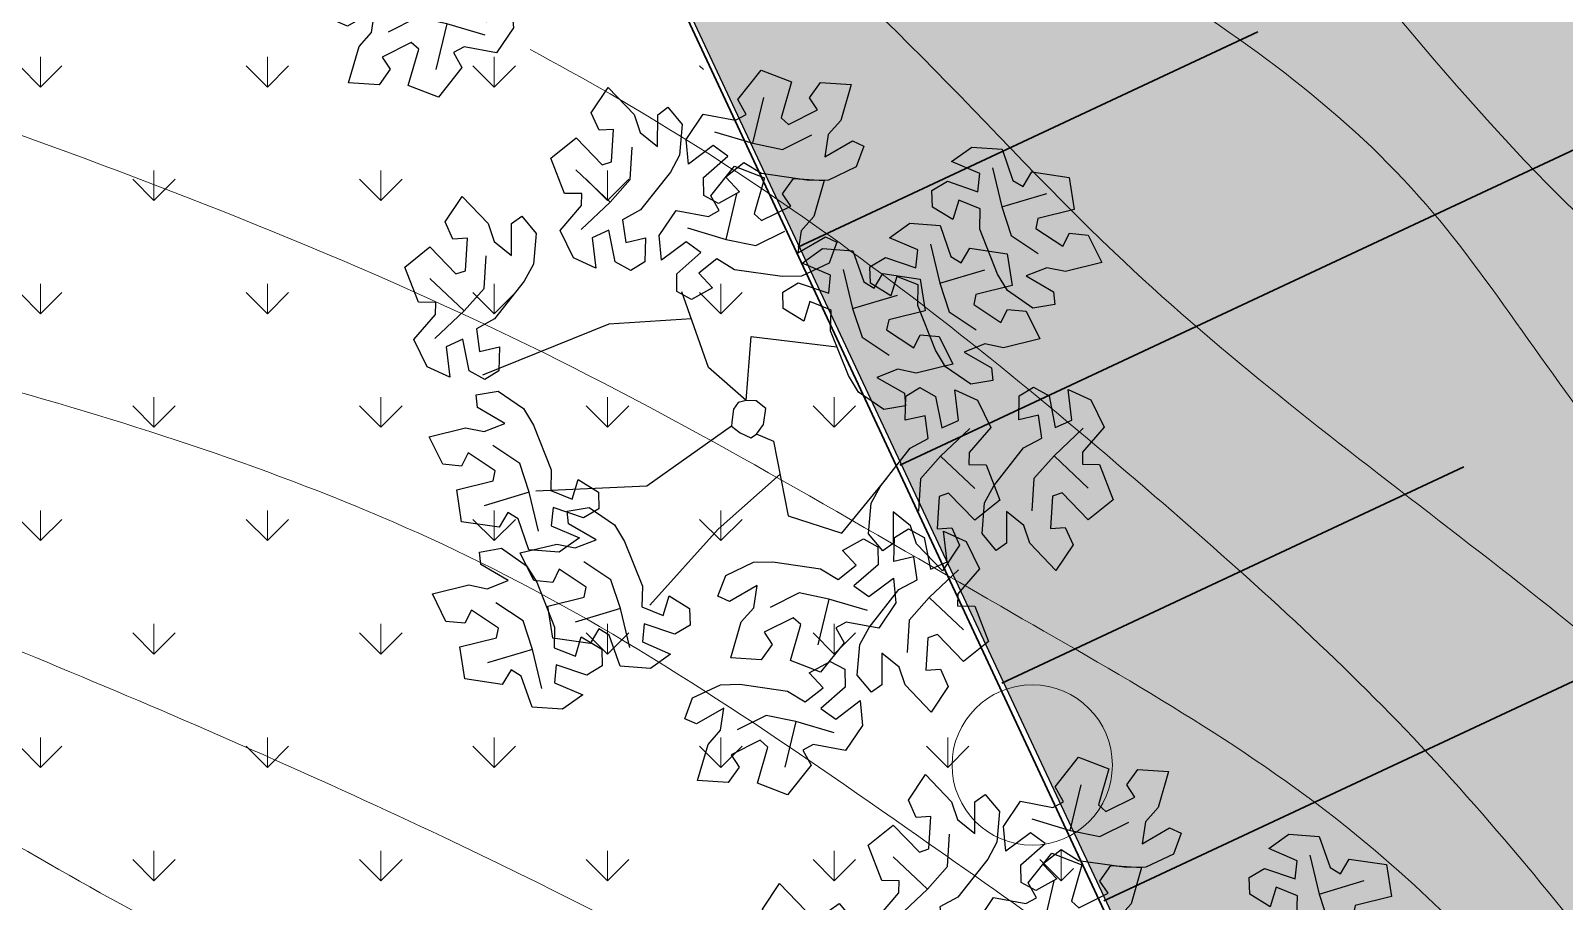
# Model space of a CAD drawing. Header units: millimetres. Extents: x 5637 to 6048, y 3385 to 3927.
# Drawn here: x 5803.13 to 5812.69, y 3622.94 to 3628.37 of the extents above; entities that cross this region are included whole.
import ezdxf

# ---------------------------------------------------------------- set-up
doc = ezdxf.new("R2010")
doc.units = ezdxf.units.MM
doc.layers.add('Contour Lines', color=253, linetype='Continuous')
doc.layers.add('trees old', color=116, linetype='Continuous')
doc.layers.add('hatch', color=253, linetype='Continuous', lineweight=13)
doc.layers.add('project gr', color=250, linetype='Continuous', lineweight=30)
doc.layers.add('plants1', color=7, linetype='Continuous', true_color=0x89ee5d)
pattern_1 = [(90, (2816.3681, -1263.7476), (-0.70710678, 0.70710678), [0.1875, -1.22671356]), (45, (2816.3681, -1263.7476), (-0.70710678, 0.70710678), [0.1875, -0.8125]), (135, (2816.3681, -1263.7476), (-0.70710678, -0.70710678), [0.1875, -0.8125])]
pattern_2 = [(45, (2816.3681, -1263.7476), (-0.265165043, 0.265165043), []), (135, (2816.3681, -1263.7476), (-0.79549513, 0.265165043), [0.9375, -0.5625])]

# ---------------------------------------------------------------- blocks, each defined once
blk = doc.blocks.new('212')
at = {"color": 48, "linetype": 'Continuous'}
for p, q in [((2813.1601, 4856.9886), (2813.3069, 4857.1727)), ((2813.3069, 4857.1727), (2813.4948, 4857.1)), ((2813.4948, 4857.1), (2813.4298, 4856.875)), ((2813.6078, 4856.9997), (2813.6765, 4857.0958)), ((2813.6765, 4857.0958), (2813.8674, 4857.0832)), ((2813.8674, 4857.0832), (2813.8022, 4856.8583)), ((2812.2458, 4856.9048), (2812.3522, 4857.0638)), ((2812.3522, 4857.0638), (2812.5143, 4856.8949)), ((2813.212, 4856.8952), (2813.1601, 4856.9886)), ((2813.1601, 4856.9886), (2813.1601, 4856.9886)), ((2813.2548, 4856.7158), (2813.3231, 4857.0011)), ((2813.6581, 4856.9236), (2813.6078, 4856.9997)), ((2812.2947, 4856.7971), (2812.2458, 4856.9048)), ((2812.5143, 4856.8949), (2812.5514, 4856.7833)), ((2812.6603, 4856.6959), (2812.6605, 4856.894)), ((2812.6605, 4856.894), (2812.7249, 4856.9402)), ((2812.7249, 4856.9402), (2812.8134, 4856.8335)), ((2812.8385, 4856.74), (2812.9445, 4856.8973)), ((2812.9445, 4856.8973), (2813.1465, 4856.8593)), ((2813.1465, 4856.8593), (2813.212, 4856.8952)), ((2813.4298, 4856.875), (2813.4769, 4856.8331)), ((2813.4769, 4856.8331), (2813.6581, 4856.9236)), ((2812.3858, 4856.8027), (2812.2947, 4856.7971)), ((2812.3735, 4856.6005), (2812.3858, 4856.8027)), ((2812.5514, 4856.7833), (2812.6603, 4856.6959)), ((2812.8134, 4856.8335), (2812.7975, 4856.6423)), ((2813.0152, 4856.7872), (2813.2548, 4856.7158)), ((2813.8022, 4856.8583), (2813.7242, 4856.7704)), ((2811.9945, 4856.6231), (2812.1513, 4856.7495)), ((2812.1513, 4856.7495), (2812.3137, 4856.5806)), ((2812.4896, 4856.4905), (2812.5021, 4856.6927)), ((2812.853, 4856.5858), (2812.8385, 4856.74)), ((2813.0061, 4856.7012), (2812.853, 4856.5858)), ((2813.0985, 4856.6346), (2813.0061, 4856.7012)), ((2813.2548, 4856.7158), (2813.4396, 4856.6776)), ((2813.4396, 4856.6776), (2813.621, 4856.7679)), ((2813.7242, 4856.7704), (2813.7029, 4856.6324)), ((2813.7029, 4856.6324), (2813.8746, 4856.7314)), ((2813.8746, 4856.7314), (2813.9467, 4856.6986)), ((2813.9467, 4856.6986), (2813.8986, 4856.5687)), ((2814.4924, 4856.6022), (2814.6188, 4856.6919)), ((2814.6188, 4856.6919), (2814.808, 4856.6787)), ((2812.0805, 4856.4039), (2811.9945, 4856.6231)), ((2812.3137, 4856.5806), (2812.3735, 4856.6005)), ((2812.7975, 4856.6423), (2812.7398, 4856.5365)), ((2812.9472, 4856.5021), (2813.0985, 4856.6346)), ((2813.1974, 4856.5941), (2813.0847, 4856.5055)), ((2813.3071, 4856.5271), (2813.1974, 4856.5941)), ((2814.6689, 4856.5273), (2814.4924, 4856.6022)), ((2814.808, 4856.6787), (2814.8761, 4856.4848)), ((2812.3641, 4856.3496), (2812.1511, 4856.5513)), ((2812.3641, 4856.3496), (2812.4896, 4856.4905)), ((2812.7398, 4856.5365), (2812.5536, 4856.3004)), ((2812.949, 4856.3905), (2812.9472, 4856.5021)), ((2812.9472, 4856.5021), (2812.9472, 4856.5021)), ((2812.9921, 4856.3892), (2813.139, 4856.5733)), ((2813.0847, 4856.5055), (2813.1712, 4856.4132)), ((2813.139, 4856.5733), (2813.3268, 4856.5007)), ((2813.3268, 4856.5007), (2813.2618, 4856.2756)), ((2813.6045, 4856.4839), (2813.3071, 4856.5271)), ((2813.4398, 4856.4003), (2813.5086, 4856.4965)), ((2813.5086, 4856.4965), (2813.6995, 4856.4839)), ((2813.8986, 4856.5687), (2813.7251, 4856.4869)), ((2814.6575, 4856.4141), (2814.6689, 4856.5273)), ((2814.748, 4856.5624), (2814.806, 4856.3193)), ((2814.9399, 4856.446), (2814.9948, 4856.5377)), ((2814.9948, 4856.5377), (2814.9948, 4856.5377)), ((2814.9948, 4856.5377), (2815.2277, 4856.5026)), ((2815.2277, 4856.5026), (2815.2587, 4856.3036)), ((2812.1873, 4856.4022), (2812.0805, 4856.4039)), ((2812.0805, 4856.4039), (2812.0805, 4856.4039)), ((2812.1857, 4856.3275), (2812.1873, 4856.4022)), ((2813.1712, 4856.4132), (2813.0399, 4856.3411)), ((2813.0869, 4856.1165), (2813.1551, 4856.4018)), ((2813.4901, 4856.3243), (2813.4398, 4856.4003)), ((2813.7251, 4856.4869), (2813.6045, 4856.4839)), ((2813.6995, 4856.4839), (2813.6343, 4856.259)), ((2814.3713, 4856.4215), (2814.4671, 4856.4788)), ((2814.374, 4856.318), (2814.3713, 4856.4215)), ((2814.4671, 4856.4788), (2814.4671, 4856.4788)), ((2814.4671, 4856.4788), (2814.6575, 4856.4141)), ((2814.806, 4856.3193), (2815.0872, 4856.4028)), ((2814.8761, 4856.4848), (2814.9399, 4856.446)), ((2811.3348, 4856.2256), (2811.4412, 4856.3846)), ((2811.4412, 4856.3846), (2811.6033, 4856.2158)), ((2812.0518, 4856.1715), (2812.1857, 4856.3275)), ((2812.1825, 4856.1778), (2812.3641, 4856.3496)), ((2812.5536, 4856.3004), (2812.4408, 4856.2389)), ((2813.0399, 4856.3411), (2812.949, 4856.3905)), ((2813.0441, 4856.2959), (2812.9921, 4856.3892)), ((2812.9921, 4856.3892), (2812.9921, 4856.3892)), ((2813.3089, 4856.2338), (2813.4901, 4856.3243)), ((2814.5021, 4856.2404), (2814.374, 4856.318)), ((2814.5388, 4856.3614), (2814.5021, 4856.2404)), ((2814.6718, 4856.3082), (2814.5388, 4856.3614)), ((2814.6687, 4856.1797), (2814.6718, 4856.3082)), ((2814.806, 4856.3193), (2814.8653, 4856.1401)), ((2815.2587, 4856.3036), (2815.0313, 4856.2473)), ((2811.3837, 4856.118), (2811.3348, 4856.2256)), ((2811.6033, 4856.2158), (2811.6404, 4856.1042)), ((2811.7493, 4856.0167), (2811.7495, 4856.2149)), ((2811.7495, 4856.2149), (2811.8139, 4856.261)), ((2811.8139, 4856.261), (2811.9024, 4856.1543)), ((2812.4408, 4856.2389), (2812.4611, 4856.0971)), ((2812.6705, 4856.1407), (2812.7766, 4856.2979)), ((2812.7766, 4856.2979), (2812.9785, 4856.2599)), ((2812.9785, 4856.2599), (2813.0441, 4856.2959)), ((2813.2618, 4856.2756), (2813.3089, 4856.2338)), ((2813.6343, 4856.259), (2813.5562, 4856.1711)), ((2814.1058, 4856.1272), (2814.2322, 4856.2169)), ((2814.2322, 4856.2169), (2814.4214, 4856.2037)), ((2814.4214, 4856.2037), (2814.4894, 4856.0098)), ((2815.0313, 4856.2473), (2815.0186, 4856.1856)), ((2811.4748, 4856.1235), (2811.3837, 4856.118)), ((2811.4625, 4855.9214), (2811.4748, 4856.1235)), ((2811.9024, 4856.1543), (2811.8865, 4855.9632)), ((2812.135, 4856.0011), (2812.0518, 4856.1715)), ((2812.3562, 4856.1736), (2812.2524, 4856.1268)), ((2812.2524, 4856.1268), (2812.2758, 4855.9365)), ((2812.3953, 4855.9763), (2812.3562, 4856.1736)), ((2812.4611, 4856.0971), (2812.5843, 4856.1258)), ((2812.5843, 4856.1258), (2812.5811, 4855.9761)), ((2812.685, 4855.9864), (2812.6705, 4856.1407)), ((2812.8473, 4856.1879), (2813.0869, 4856.1165)), ((2813.0869, 4856.1165), (2813.2717, 4856.0783)), ((2813.2717, 4856.0783), (2813.4531, 4856.1686)), ((2813.5562, 4856.1711), (2813.5349, 4856.0331)), ((2813.5349, 4856.0331), (2813.7066, 4856.132)), ((2813.7066, 4856.132), (2813.7788, 4856.0993)), ((2814.2823, 4856.0523), (2814.1058, 4856.1272)), ((2814.78, 4855.9004), (2814.6687, 4856.1797)), ((2814.8653, 4856.1401), (2815.0342, 4856.0282)), ((2815.0186, 4856.1856), (2815.1876, 4856.0739)), ((2815.1876, 4856.0739), (2815.2283, 4856.1555)), ((2815.2283, 4856.1555), (2815.346, 4856.1441)), ((2815.346, 4856.1441), (2815.4305, 4855.9724)), ((2811.0835, 4855.944), (2811.2403, 4856.0703)), ((2811.2403, 4856.0703), (2811.4027, 4855.9015)), ((2811.5786, 4855.8113), (2811.5911, 4856.0136)), ((2811.6404, 4856.1042), (2811.7493, 4856.0167)), ((2812.8381, 4856.1018), (2812.685, 4855.9864)), ((2812.7792, 4855.9028), (2812.9306, 4856.0353)), ((2812.9306, 4856.0353), (2812.8381, 4856.1018)), ((2813.5624, 4855.9693), (2813.6887, 4856.059)), ((2813.6887, 4856.059), (2813.8779, 4856.0458)), ((2813.7788, 4856.0993), (2813.7306, 4855.9693)), ((2813.8779, 4856.0458), (2813.946, 4855.8519)), ((2814.2709, 4855.939), (2814.2823, 4856.0523)), ((2814.3614, 4856.0874), (2814.4194, 4855.8442)), ((2814.5533, 4855.971), (2814.6082, 4856.0627)), ((2814.6082, 4856.0627), (2814.6082, 4856.0627)), ((2814.6082, 4856.0627), (2814.8411, 4856.0275)), ((2814.8411, 4856.0275), (2814.8721, 4855.8285)), ((2811.1695, 4855.7247), (2811.0835, 4855.944)), ((2811.4027, 4855.9015), (2811.4625, 4855.9214)), ((2811.8865, 4855.9632), (2811.8288, 4855.8573)), ((2812.2758, 4855.9365), (2812.135, 4856.0011)), ((2812.4929, 4855.922), (2812.3953, 4855.9763)), ((2812.3953, 4855.9763), (2812.3953, 4855.9763)), ((2812.5811, 4855.9761), (2812.4929, 4855.922)), ((2813.0294, 4855.9948), (2812.9168, 4855.9062)), ((2813.1391, 4855.9278), (2813.0294, 4855.9948)), ((2813.4366, 4855.8845), (2813.1391, 4855.9278)), ((2813.7306, 4855.9693), (2813.5571, 4855.8875)), ((2813.7389, 4855.8944), (2813.5624, 4855.9693)), ((2813.818, 4855.9295), (2813.8759, 4855.6863)), ((2813.9847, 4855.9465), (2814.0805, 4856.0038)), ((2813.9874, 4855.843), (2813.9847, 4855.9465)), ((2814.0805, 4856.0038), (2814.0805, 4856.0038)), ((2814.0805, 4856.0038), (2814.2709, 4855.939)), ((2814.4194, 4855.8442), (2814.7006, 4855.9278)), ((2814.4894, 4856.0098), (2814.5533, 4855.971)), ((2815.088, 4855.9401), (2814.9578, 4855.8896)), ((2815.2031, 4855.9165), (2815.088, 4855.9401)), ((2815.4305, 4855.9724), (2815.2031, 4855.9165)), ((2811.4531, 4855.6704), (2811.2401, 4855.8721)), ((2811.8288, 4855.8573), (2811.6426, 4855.6213)), ((2812.781, 4855.7912), (2812.7792, 4855.9028)), ((2812.7792, 4855.9028), (2812.7792, 4855.9028)), ((2812.9168, 4855.9062), (2813.0032, 4855.8139)), ((2813.5571, 4855.8875), (2813.4366, 4855.8845)), ((2813.4413, 4855.7886), (2813.537, 4855.8459)), ((2813.537, 4855.8459), (2813.537, 4855.8459)), ((2813.537, 4855.8459), (2813.7275, 4855.7811)), ((2813.7275, 4855.7811), (2813.7389, 4855.8944)), ((2813.946, 4855.8519), (2814.0099, 4855.8131)), ((2814.1155, 4855.7653), (2813.9874, 4855.843)), ((2814.0099, 4855.8131), (2814.0648, 4855.9047)), ((2814.0648, 4855.9047), (2814.0648, 4855.9047)), ((2814.0648, 4855.9047), (2814.2976, 4855.8696)), ((2814.1522, 4855.8864), (2814.1155, 4855.7653)), ((2814.2852, 4855.8331), (2814.1522, 4855.8864)), ((2814.2821, 4855.7046), (2814.2852, 4855.8331)), ((2814.2976, 4855.8696), (2814.3286, 4855.6706)), ((2814.4194, 4855.8442), (2814.4787, 4855.6651)), ((2814.8721, 4855.8285), (2814.6447, 4855.7723)), ((2814.8428, 4855.7975), (2814.78, 4855.9004)), ((2814.9578, 4855.8896), (2815.1293, 4855.7903)), ((2811.4531, 4855.6704), (2811.5786, 4855.8113)), ((2812.872, 4855.7418), (2812.781, 4855.7912)), ((2812.9782, 4855.3179), (2812.8115, 4855.7908)), ((2813.0032, 4855.8139), (2812.872, 4855.7418)), ((2813.444, 4855.6851), (2813.4413, 4855.7886)), ((2813.6087, 4855.7285), (2813.572, 4855.6074)), ((2813.7418, 4855.6752), (2813.6087, 4855.7285)), ((2813.8759, 4855.6863), (2814.1571, 4855.7699)), ((2814.6447, 4855.7723), (2814.632, 4855.7106)), ((2815.0004, 4855.6882), (2814.8428, 4855.7975)), ((2815.1293, 4855.7903), (2815.1371, 4855.7114)), ((2811.1408, 4855.4924), (2811.2747, 4855.6483)), ((2811.2763, 4855.723), (2811.1695, 4855.7247)), ((2811.1695, 4855.7247), (2811.1695, 4855.7247)), ((2811.2715, 4855.4986), (2811.4531, 4855.6704)), ((2811.2747, 4855.6483), (2811.2763, 4855.723)), ((2813.572, 4855.6074), (2813.444, 4855.6851)), ((2813.7386, 4855.5467), (2813.7418, 4855.6752)), ((2813.8759, 4855.6863), (2813.9352, 4855.5072)), ((2814.3286, 4855.6706), (2814.1012, 4855.6144)), ((2814.3934, 4855.4254), (2814.2821, 4855.7046)), ((2814.4787, 4855.6651), (2814.6476, 4855.5531)), ((2814.632, 4855.7106), (2814.801, 4855.5989)), ((2814.801, 4855.5989), (2814.8417, 4855.6805)), ((2814.8417, 4855.6805), (2814.9593, 4855.669)), ((2814.9593, 4855.669), (2815.0439, 4855.4974)), ((2815.1371, 4855.7114), (2815.0004, 4855.6882)), ((2811.6426, 4855.6213), (2811.5298, 4855.5598)), ((2811.5298, 4855.5598), (2811.5501, 4855.4179)), ((2812.3569, 4855.5872), (2811.5685, 4855.2697)), ((2812.8715, 4855.6204), (2812.3569, 4855.5872)), ((2813.8499, 4855.2675), (2813.7386, 4855.5467)), ((2814.1012, 4855.6144), (2814.0886, 4855.5527)), ((2814.0886, 4855.5527), (2814.2575, 4855.441)), ((2811.224, 4855.322), (2811.1408, 4855.4924)), ((2811.4452, 4855.4944), (2811.3414, 4855.4477)), ((2811.3414, 4855.4477), (2811.3648, 4855.2574)), ((2811.4843, 4855.2971), (2811.4452, 4855.4944)), ((2811.5501, 4855.4179), (2811.6733, 4855.4467)), ((2811.6733, 4855.4467), (2811.6701, 4855.297)), ((2813.2128, 4855.1117), (2813.2443, 4855.5104)), ((2813.2443, 4855.5104), (2813.7781, 4855.4476)), ((2813.9352, 4855.5072), (2814.1041, 4855.3952)), ((2814.2575, 4855.441), (2814.2982, 4855.5226)), ((2814.2982, 4855.5226), (2814.4159, 4855.5111)), ((2814.4159, 4855.5111), (2814.5004, 4855.3395)), ((2814.7014, 4855.4651), (2814.5712, 4855.4145)), ((2814.8165, 4855.4414), (2814.7014, 4855.4651)), ((2815.0439, 4855.4974), (2814.8165, 4855.4414)), ((2814.4562, 4855.3225), (2814.3934, 4855.4254)), ((2814.5712, 4855.4145), (2814.7427, 4855.3153)), ((2811.3648, 4855.2574), (2811.224, 4855.322)), ((2811.5819, 4855.2429), (2811.4843, 4855.2971)), ((2811.4843, 4855.2971), (2811.4843, 4855.2971)), ((2811.6701, 4855.297), (2811.5819, 4855.2429)), ((2813.9128, 4855.1646), (2813.8499, 4855.2675)), ((2814.1579, 4855.3072), (2814.0277, 4855.2566)), ((2814.0277, 4855.2566), (2814.1993, 4855.1574)), ((2814.2731, 4855.2835), (2814.1579, 4855.3072)), ((2814.5004, 4855.3395), (2814.2731, 4855.2835)), ((2814.6138, 4855.2132), (2814.4562, 4855.3225)), ((2814.7427, 4855.3153), (2814.7505, 4855.2364)), ((2811.5287, 4855.1477), (2811.6654, 4855.171)), ((2811.6654, 4855.171), (2811.823, 4855.0616)), ((2814.0704, 4855.0552), (2813.9128, 4855.1646)), ((2814.1993, 4855.1574), (2814.207, 4855.0785)), ((2814.2079, 4855.1384), (2814.2962, 4855.1925)), ((2814.2962, 4855.1925), (2814.3937, 4855.1382)), ((2814.5367, 4854.9877), (2814.5133, 4855.178)), ((2814.5133, 4855.178), (2814.6541, 4855.1134)), ((2814.7505, 4855.2364), (2814.6138, 4855.2132)), ((2814.9155, 4855.1408), (2815.0037, 4855.1949)), ((2815.0037, 4855.1949), (2815.1013, 4855.1407)), ((2815.2442, 4854.9901), (2815.2208, 4855.1804)), ((2815.2208, 4855.1804), (2815.3616, 4855.1158)), ((2811.5365, 4855.0688), (2811.5287, 4855.1477)), ((2811.708, 4854.9696), (2811.5365, 4855.0688)), ((2811.823, 4855.0616), (2811.8858, 4854.9587)), ((2813.1327, 4855.0587), (2813.122, 4854.9772)), ((2813.1618, 4855.0989), (2813.1327, 4855.0587)), ((2813.2128, 4855.1117), (2813.1618, 4855.0989)), ((2813.274, 4855.111), (2813.2128, 4855.1117)), ((2813.3342, 4855.0624), (2813.274, 4855.111)), ((2813.3211, 4854.9616), (2813.3342, 4855.0624)), ((2814.207, 4855.0785), (2814.0704, 4855.0552)), ((2814.2047, 4854.9887), (2814.2079, 4855.1384)), ((2814.3937, 4855.1382), (2814.3937, 4855.1382)), ((2814.3937, 4855.1382), (2814.4328, 4854.9409)), ((2814.6541, 4855.1134), (2814.7373, 4854.943)), ((2814.9123, 4854.9911), (2814.9155, 4855.1408)), ((2815.1013, 4855.1407), (2815.1013, 4855.1407)), ((2815.1013, 4855.1407), (2815.1404, 4854.9434)), ((2815.3616, 4855.1158), (2815.4448, 4854.9454)), ((2811.5778, 4854.919), (2811.708, 4854.9696)), ((2813.122, 4854.9772), (2813.1212, 4854.9531)), ((2813.2759, 4854.9032), (2813.3211, 4854.9616)), ((2814.3279, 4855.0174), (2814.2047, 4854.9887)), ((2814.3483, 4854.8756), (2814.3279, 4855.0174)), ((2814.4328, 4854.9409), (2814.5367, 4854.9877)), ((2815.0355, 4855.0199), (2814.9123, 4854.9911)), ((2815.0558, 4854.878), (2815.0355, 4855.0199)), ((2815.1404, 4854.9434), (2815.2442, 4854.9901)), ((2811.2353, 4854.8867), (2811.4627, 4854.9427)), ((2811.3199, 4854.7151), (2811.2353, 4854.8867)), ((2811.4627, 4854.9427), (2811.5778, 4854.919)), ((2811.8858, 4854.9587), (2811.9971, 4854.6795)), ((2813.1212, 4854.9531), (2812.5934, 4854.5773)), ((2813.1212, 4854.9531), (2813.1752, 4854.9111)), ((2813.1752, 4854.9111), (2813.2407, 4854.8801)), ((2813.2407, 4854.8801), (2813.2759, 4854.9032)), ((2813.2756, 4854.9034), (2813.3837, 4854.8595)), ((2814.2354, 4854.8141), (2814.3483, 4854.8756)), ((2814.6066, 4854.9368), (2814.425, 4854.765)), ((2814.7373, 4854.943), (2814.6034, 4854.787)), ((2814.943, 4854.8165), (2815.0558, 4854.878)), ((2815.3141, 4854.9392), (2815.1325, 4854.7674)), ((2815.4448, 4854.9454), (2815.3109, 4854.7895)), ((2811.4782, 4854.7852), (2811.4375, 4854.7036)), ((2811.6472, 4854.6735), (2811.4782, 4854.7852)), ((2811.8005, 4854.719), (2811.6316, 4854.831)), ((2813.3837, 4854.8595), (2813.4744, 4854.394)), ((2814.0493, 4854.578), (2814.2354, 4854.8141)), ((2814.6034, 4854.787), (2814.6017, 4854.7123)), ((2814.7568, 4854.5805), (2814.943, 4854.8165)), ((2815.3109, 4854.7895), (2815.3093, 4854.7148)), ((2811.4375, 4854.7036), (2811.3199, 4854.7151)), ((2811.6345, 4854.6118), (2811.6472, 4854.6735)), ((2811.8598, 4854.5399), (2811.8005, 4854.719)), ((2811.9971, 4854.6795), (2811.994, 4854.551)), ((2814.425, 4854.765), (2814.2995, 4854.624)), ((2814.425, 4854.765), (2814.6379, 4854.5632)), ((2814.6017, 4854.7123), (2814.7086, 4854.7106)), ((2814.7086, 4854.7106), (2814.7086, 4854.7106)), ((2814.7086, 4854.7106), (2814.7946, 4854.4914)), ((2815.1325, 4854.7674), (2815.007, 4854.6265)), ((2815.1325, 4854.7674), (2815.3455, 4854.5656)), ((2815.3093, 4854.7148), (2815.4161, 4854.7131)), ((2815.4161, 4854.7131), (2815.4161, 4854.7131)), ((2815.4161, 4854.7131), (2815.5021, 4854.4938)), ((2811.4071, 4854.5556), (2811.6345, 4854.6118)), ((2812.5934, 4854.5773), (2811.9016, 4854.5479)), ((2812.127, 4854.4977), (2812.1637, 4854.6188)), ((2812.1637, 4854.6188), (2812.2918, 4854.5412)), ((2813.4241, 4854.6521), (2813.038, 4854.3092)), ((2813.8088, 4854.2844), (2814.0911, 4854.6307)), ((2813.9916, 4854.4722), (2814.0493, 4854.578)), ((2814.2995, 4854.624), (2814.287, 4854.4218)), ((2814.6991, 4854.4746), (2814.7568, 4854.5805)), ((2815.007, 4854.6265), (2814.9945, 4854.4242)), ((2811.4381, 4854.3566), (2811.4071, 4854.5556)), ((2811.8598, 4854.5399), (2811.5786, 4854.4563)), ((2811.9178, 4854.2967), (2811.8598, 4854.5399)), ((2811.994, 4854.551), (2812.127, 4854.4977)), ((2812.2918, 4854.5412), (2812.2945, 4854.4377)), ((2814.4156, 4854.514), (2814.4033, 4854.3118)), ((2814.4753, 4854.5339), (2814.4156, 4854.514)), ((2814.6377, 4854.3651), (2814.4753, 4854.5339)), ((2814.7946, 4854.4914), (2814.6377, 4854.3651)), ((2815.1231, 4854.5164), (2815.1109, 4854.3143)), ((2815.1829, 4854.5363), (2815.1231, 4854.5164)), ((2815.3453, 4854.3675), (2815.1829, 4854.5363)), ((2815.5021, 4854.4938), (2815.3453, 4854.3675)), ((2811.7259, 4854.4131), (2811.671, 4854.3215)), ((2811.7898, 4854.3744), (2811.7259, 4854.4131)), ((2812.0083, 4854.4451), (2811.9969, 4854.3318)), ((2812.1987, 4854.3803), (2812.0083, 4854.4451)), ((2812.0969, 4854.4225), (2812.2335, 4854.4458)), ((2812.1046, 4854.3436), (2812.0969, 4854.4225)), ((2812.2945, 4854.4377), (2812.1987, 4854.3803)), ((2812.2335, 4854.4458), (2812.3911, 4854.3364)), ((2813.4744, 4854.394), (2813.8088, 4854.2844)), ((2813.9757, 4854.281), (2813.9916, 4854.4722)), ((2814.1288, 4854.4186), (2814.1286, 4854.2205)), ((2814.2376, 4854.3312), (2814.1288, 4854.4186)), ((2814.6832, 4854.2835), (2814.6991, 4854.4746)), ((2814.8363, 4854.4211), (2814.8361, 4854.2229)), ((2814.9451, 4854.3336), (2814.8363, 4854.4211)), ((2811.671, 4854.3215), (2811.4381, 4854.3566)), ((2811.671, 4854.3215), (2811.671, 4854.3215)), ((2811.8578, 4854.1804), (2811.7898, 4854.3744)), ((2811.9969, 4854.3318), (2812.1734, 4854.2569)), ((2812.2761, 4854.2444), (2812.1046, 4854.3436)), ((2812.1987, 4854.3803), (2812.1987, 4854.3803)), ((2812.3911, 4854.3364), (2812.454, 4854.2335)), ((2813.038, 4854.3092), (2812.6121, 4853.8368)), ((2814.1375, 4854.2576), (2814.2258, 4854.3117)), ((2814.2258, 4854.3117), (2814.3233, 4854.2575)), ((2814.2747, 4854.2196), (2814.2376, 4854.3312)), ((2814.4033, 4854.3118), (2814.4943, 4854.3174)), ((2814.4662, 4854.1069), (2814.4428, 4854.2972)), ((2814.4428, 4854.2972), (2814.5837, 4854.2326)), ((2814.4943, 4854.3174), (2814.5432, 4854.2097)), ((2814.9823, 4854.222), (2814.9451, 4854.3336)), ((2815.1109, 4854.3143), (2815.2019, 4854.3198)), ((2815.2019, 4854.3198), (2815.2508, 4854.2122)), ((2811.8035, 4854.1615), (2812.0308, 4854.2175)), ((2812.0308, 4854.2175), (2812.146, 4854.1938)), ((2812.1734, 4854.2569), (2812.047, 4854.1672)), ((2812.146, 4854.1938), (2812.2761, 4854.2444)), ((2812.454, 4854.2335), (2812.5653, 4853.9543)), ((2813.8122, 4854.1772), (2813.9435, 4854.2493)), ((2813.9435, 4854.2493), (2814.0344, 4854.1999)), ((2814.0642, 4854.1743), (2813.9757, 4854.281)), ((2814.0344, 4854.1999), (2814.0362, 4854.0883)), ((2814.1286, 4854.2205), (2814.0642, 4854.1743)), ((2814.1343, 4854.1079), (2814.1375, 4854.2576)), ((2814.4369, 4854.0507), (2814.2747, 4854.2196)), ((2814.3233, 4854.2575), (2814.3233, 4854.2575)), ((2814.3233, 4854.2575), (2814.3624, 4854.0601)), ((2814.5432, 4854.2097), (2814.4369, 4854.0507)), ((2814.5837, 4854.2326), (2814.6669, 4854.0622)), ((2814.7717, 4854.1768), (2814.6832, 4854.2835)), ((2814.8361, 4854.2229), (2814.7717, 4854.1768)), ((2815.1444, 4854.0532), (2814.9823, 4854.222)), ((2815.2508, 4854.2122), (2815.1444, 4854.0532)), ((2811.5489, 4854.1676), (2811.6856, 4854.1909)), ((2811.5567, 4854.0887), (2811.5489, 4854.1676)), ((2811.6856, 4854.1909), (2811.8432, 4854.0815)), ((2811.888, 4853.9899), (2811.8035, 4854.1615)), ((2812.047, 4854.1672), (2811.8578, 4854.1804)), ((2812.3687, 4853.9938), (2812.1998, 4854.1058)), ((2813.0848, 4854.0218), (2813.2583, 4854.1036)), ((2813.2583, 4854.1036), (2813.3789, 4854.1066)), ((2813.3789, 4854.1066), (2813.6763, 4854.0633)), ((2813.8987, 4854.0849), (2813.8122, 4854.1772)), ((2814.2575, 4854.1367), (2814.1343, 4854.1079)), ((2814.2779, 4853.9948), (2814.2575, 4854.1367)), ((2814.3624, 4854.0601), (2814.4662, 4854.1069)), ((2811.7282, 4853.9895), (2811.5567, 4854.0887)), ((2811.8432, 4854.0815), (2811.906, 4853.9786)), ((2812.0464, 4854.06), (2812.0057, 4853.9784)), ((2812.2153, 4853.9483), (2812.0464, 4854.06)), ((2813.0367, 4853.8918), (2813.0848, 4854.0218)), ((2813.6763, 4854.0633), (2813.786, 4853.9963)), ((2813.786, 4853.9963), (2813.8987, 4854.0849)), ((2814.0362, 4854.0883), (2813.8849, 4853.9558)), ((2813.9773, 4853.8893), (2814.1304, 4854.0047)), ((2814.0362, 4854.0883), (2814.0362, 4854.0883)), ((2814.1304, 4854.0047), (2814.1449, 4853.8504)), ((2814.5362, 4854.056), (2814.3546, 4853.8842)), ((2814.6669, 4854.0622), (2814.533, 4853.9063)), ((2811.2556, 4853.9066), (2811.4829, 4853.9626)), ((2811.4829, 4853.9626), (2811.5981, 4853.9389)), ((2811.5981, 4853.9389), (2811.7282, 4853.9895)), ((2812.0057, 4853.9784), (2811.888, 4853.9899)), ((2811.906, 4853.9786), (2812.0173, 4853.6994)), ((2812.2027, 4853.8866), (2812.2153, 4853.9483)), ((2812.428, 4853.8147), (2812.3687, 4853.9938)), ((2812.5653, 4853.9543), (2812.5621, 4853.8258)), ((2813.2805, 4853.958), (2813.1088, 4853.8591)), ((2813.2593, 4853.82), (2813.2805, 4853.958)), ((2813.5438, 4853.9128), (2813.3624, 4853.8225)), ((2813.7286, 4853.8746), (2813.5438, 4853.9128)), ((2813.8849, 4853.9558), (2813.9773, 4853.8893)), ((2813.9788, 4853.6973), (2814.165, 4853.9333)), ((2814.165, 4853.9333), (2814.2779, 4853.9948)), ((2811.3401, 4853.735), (2811.2556, 4853.9066)), ((2811.8207, 4853.7389), (2811.6518, 4853.8509)), ((2811.9753, 4853.8304), (2812.2027, 4853.8866)), ((2812.0063, 4853.6314), (2811.9753, 4853.8304)), ((2812.428, 4853.8147), (2812.1468, 4853.7311)), ((2812.4859, 4853.5715), (2812.428, 4853.8147)), ((2812.5621, 4853.8258), (2812.6951, 4853.7725)), ((2812.6951, 4853.7725), (2812.7318, 4853.8936)), ((2812.7318, 4853.8936), (2812.8599, 4853.8159)), ((2812.8599, 4853.8159), (2812.8626, 4853.7125)), ((2813.1088, 4853.8591), (2813.0367, 4853.8918)), ((2813.1812, 4853.7321), (2813.2593, 4853.82)), ((2813.7286, 4853.8746), (2813.6603, 4853.5893)), ((2813.9682, 4853.8032), (2813.7286, 4853.8746)), ((2814.1449, 4853.8504), (2814.0389, 4853.6932)), ((2814.3546, 4853.8842), (2814.2291, 4853.7433)), ((2814.3546, 4853.8842), (2814.5675, 4853.6824)), ((2814.533, 4853.9063), (2814.5313, 4853.8315)), ((2814.5313, 4853.8315), (2814.6381, 4853.8298)), ((2814.6381, 4853.8298), (2814.6381, 4853.8298)), ((2814.6381, 4853.8298), (2814.7242, 4853.6106)), ((2811.4577, 4853.7235), (2811.3401, 4853.735)), ((2811.4985, 4853.8051), (2811.4577, 4853.7235)), ((2811.6674, 4853.6934), (2811.4985, 4853.8051)), ((2811.88, 4853.5598), (2811.8207, 4853.7389)), ((2812.5764, 4853.7199), (2812.565, 4853.6066)), ((2812.7669, 4853.6551), (2812.5764, 4853.7199)), ((2813.116, 4853.5072), (2813.1812, 4853.7321)), ((2813.5065, 4853.7573), (2813.3253, 4853.6668)), ((2813.5536, 4853.7155), (2813.5065, 4853.7573)), ((2813.8369, 4853.7312), (2813.7714, 4853.6952)), ((2814.0389, 4853.6932), (2813.8369, 4853.7312)), ((2814.2291, 4853.7433), (2814.2165, 4853.541)), ((2811.4273, 4853.5755), (2811.6547, 4853.6317)), ((2811.6547, 4853.6317), (2811.6674, 4853.6934)), ((2812.2391, 4853.5963), (2812.0063, 4853.6314)), ((2812.0173, 4853.6994), (2812.0142, 4853.5709)), ((2812.1472, 4853.5176), (2812.1839, 4853.6387)), ((2812.1839, 4853.6387), (2812.312, 4853.561)), ((2812.294, 4853.6879), (2812.2391, 4853.5963)), ((2812.3579, 4853.6491), (2812.294, 4853.6879)), ((2812.426, 4853.4552), (2812.3579, 4853.6491)), ((2812.8626, 4853.7125), (2812.7669, 4853.6551)), ((2812.7669, 4853.6551), (2812.7669, 4853.6551)), ((2813.3253, 4853.6668), (2813.3756, 4853.5908)), ((2813.4886, 4853.4904), (2813.5536, 4853.7155)), ((2813.7714, 4853.6952), (2813.8233, 4853.6019)), ((2813.9212, 4853.5914), (2813.9788, 4853.6973)), ((2814.3451, 4853.6332), (2814.3329, 4853.4311)), ((2814.4049, 4853.6531), (2814.3451, 4853.6332)), ((2814.5673, 4853.4843), (2814.4049, 4853.6531)), ((2811.4583, 4853.3765), (2811.4273, 4853.5755)), ((2811.88, 4853.5598), (2811.5988, 4853.4762)), ((2811.938, 4853.3166), (2811.88, 4853.5598)), ((2812.0142, 4853.5709), (2812.1472, 4853.5176)), ((2812.2391, 4853.5963), (2812.2391, 4853.5963)), ((2812.312, 4853.561), (2812.3147, 4853.4576)), ((2812.565, 4853.6066), (2812.7415, 4853.5317)), ((2812.7415, 4853.5317), (2812.6152, 4853.442)), ((2813.3756, 4853.5908), (2813.3069, 4853.4946)), ((2813.8233, 4853.6019), (2813.6765, 4853.4178)), ((2813.8233, 4853.6019), (2813.8233, 4853.6019)), ((2813.9052, 4853.4003), (2813.9212, 4853.5914)), ((2814.0583, 4853.5378), (2814.0582, 4853.3397)), ((2814.1672, 4853.4504), (2814.0583, 4853.5378)), ((2814.7242, 4853.6106), (2814.5673, 4853.4843)), ((2811.7461, 4853.433), (2811.6912, 4853.3414)), ((2811.81, 4853.3942), (2811.7461, 4853.433)), ((2812.0285, 4853.465), (2812.0171, 4853.3517)), ((2812.2189, 4853.4002), (2812.0285, 4853.465)), ((2812.3147, 4853.4576), (2812.2189, 4853.4002)), ((2812.6152, 4853.442), (2812.426, 4853.4552)), ((2813.3069, 4853.4946), (2813.116, 4853.5072)), ((2813.6765, 4853.4178), (2813.4886, 4853.4904)), ((2813.6058, 4853.4136), (2813.7371, 4853.4856)), ((2813.7371, 4853.4856), (2813.828, 4853.4362)), ((2813.828, 4853.4362), (2813.8298, 4853.3246)), ((2814.2043, 4853.3388), (2814.1672, 4853.4504)), ((2814.3329, 4853.4311), (2814.4239, 4853.4366)), ((2814.4239, 4853.4366), (2814.4728, 4853.3289)), ((2811.6912, 4853.3414), (2811.4583, 4853.3765)), ((2811.6912, 4853.3414), (2811.6912, 4853.3414)), ((2811.8781, 4853.2003), (2811.81, 4853.3942)), ((2812.0171, 4853.3517), (2812.1936, 4853.2768)), ((2812.2189, 4853.4002), (2812.2189, 4853.4002)), ((2812.8784, 4853.2581), (2813.0519, 4853.3399)), ((2813.0519, 4853.3399), (2813.1724, 4853.3429)), ((2813.1724, 4853.3429), (2813.4699, 4853.2996)), ((2813.6923, 4853.3212), (2813.6058, 4853.4136)), ((2813.9937, 4853.2935), (2813.9052, 4853.4003)), ((2814.0582, 4853.3397), (2813.9937, 4853.2935)), ((2814.3664, 4853.1699), (2814.2043, 4853.3388)), ((2812.1936, 4853.2768), (2812.0672, 4853.1871)), ((2812.8302, 4853.1281), (2812.8784, 4853.2581)), ((2813.4699, 4853.2996), (2813.5796, 4853.2327)), ((2813.5796, 4853.2327), (2813.6923, 4853.3212)), ((2813.8298, 4853.3246), (2813.6785, 4853.1921)), ((2813.7709, 4853.1256), (2813.924, 4853.241)), ((2813.8298, 4853.3246), (2813.8298, 4853.3246)), ((2813.924, 4853.241), (2813.9385, 4853.0867)), ((2814.4728, 4853.3289), (2814.3664, 4853.1699)), ((2812.0672, 4853.1871), (2811.8781, 4853.2003)), ((2813.0741, 4853.1943), (2812.9024, 4853.0954)), ((2813.0528, 4853.0563), (2813.0741, 4853.1943)), ((2813.3374, 4853.1492), (2813.156, 4853.0589)), ((2813.5222, 4853.1109), (2813.3374, 4853.1492)), ((2813.6785, 4853.1921), (2813.7709, 4853.1256)), ((2812.9024, 4853.0954), (2812.8302, 4853.1281)), ((2812.9748, 4852.9684), (2813.0528, 4853.0563)), ((2813.5222, 4853.1109), (2813.4539, 4852.8256)), ((2813.7618, 4853.0396), (2813.5222, 4853.1109)), ((2813.9385, 4853.0867), (2813.8325, 4852.9295)), ((2812.9096, 4852.7435), (2812.9748, 4852.9684)), ((2813.3001, 4852.9936), (2813.1189, 4852.9031)), ((2813.2822, 4852.7267), (2813.3472, 4852.9518)), ((2813.3472, 4852.9518), (2813.3001, 4852.9936)), ((2813.6305, 4852.9675), (2813.565, 4852.9315)), ((2813.8325, 4852.9295), (2813.6305, 4852.9675)), ((2813.1189, 4852.9031), (2813.1692, 4852.8271)), ((2813.565, 4852.9315), (2813.6169, 4852.8382)), ((2813.1692, 4852.8271), (2813.1005, 4852.7309)), ((2813.6169, 4852.8382), (2813.4701, 4852.6541)), ((2813.6169, 4852.8382), (2813.6169, 4852.8382)), ((2813.1005, 4852.7309), (2812.9096, 4852.7435)), ((2813.4701, 4852.6541), (2813.2822, 4852.7267))]:
    blk.add_line(p, q, dxfattribs=at)
at = {"layer": 'plants1', "color": 48, "linetype": 'Continuous'}
blk.add_line((2813.2128, 4855.1117), (2812.9782, 4855.3179), dxfattribs=at)

msp = doc.modelspace()

# ---------------------------------------------------------------- hatches: boundary and pattern name
at = {"layer": 'hatch'}
h = msp.add_hatch(dxfattribs=at)
h.set_pattern_fill('ANSI31', color=256, scale=8, style=0)
h.set_pattern_definition([(45, (2816.3681, -1263.7476), (-0.70710678, 0.70710678), [])])
edge = h.paths.add_edge_path()
edge.add_arc((5796.8019, 3658.9007), 4.8122, 23.97586, 83.97586, ccw=False)
edge.add_line((5801.1989, 3660.8562), (5827.195, 3605.149))
edge.add_arc((5822.4955, 3602.9559), 5.1861, -3.82348, 25.01643, ccw=False)
edge.add_line((5827.67, 3602.61), (5827.229, 3592.865))
edge.add_arc((5831.6373, 3591.7187), 4.5549, 165.42381, 214.42283)
edge.add_line((5827.8801, 3589.1438), (5842.1987, 3558.5311))
edge.add_arc((6057.3742, 3663.9285), 239.602, 206.096573, 206.967843)
edge.add_line((5843.8263, 3555.2713), (5845.5235, 3552.8595))
edge.add_line((5845.5235, 3552.8595), (5849.5724, 3547.7551))
edge.add_line((5849.5724, 3547.7551), (5850.6919, 3546.4841))
edge.add_line((5850.6919, 3546.4841), (5851.201, 3546.0602))
edge.add_line((5851.201, 3546.0602), (5852.5843, 3545.2828))
edge.add_line((5852.5843, 3545.2828), (5866.6042, 3540.0022))
edge.add_line((5866.6042, 3540.0022), (5867.4324, 3539.5689))
edge.add_line((5867.4324, 3539.5689), (5868.9186, 3538.1098))
edge.add_line((5868.9186, 3538.1098), (5866.3675, 3543.9441))
edge.add_line((5866.3675, 3543.9441), (5855.3067, 3547.8735))
edge.add_arc((5857.9518, 3555.3192), 7.9015, 220.23528, 250.44203, ccw=False)
edge.add_line((5851.9198, 3550.2154), (5847.948, 3555.0698))
edge.add_arc((5897.4021, 3591.6081), 61.4879, 213.296728, 216.458127, ccw=False)
edge.add_line((5846.0082, 3557.8527), (5835.7707, 3581.1548))
edge.add_line((5835.7707, 3581.1548), (5831.1457, 3589.7964))
edge.add_arc((5844.0492, 3593.7464), 13.4946, 179.28798, 197.02021, ccw=False)
edge.add_line((5830.5557, 3593.9141), (5830.9896, 3603.0637))
edge.add_arc((5824.4283, 3603.3749), 6.5687, 357.28469, 381.22262)
edge.add_line((5830.5515, 3605.7527), (5806.254, 3657.8409))
edge.add_arc((5810.8824, 3659.9999), 5.1072, 111.65044, 205.00751, ccw=False)
edge.add_line((5808.9982, 3664.7467), (5797.3069, 3663.6863))
at = {"layer": 'plants1'}
h = msp.add_hatch(dxfattribs=at)
h.set_pattern_fill('ANSI38', color=256, scale=3, style=0)
h.set_pattern_definition(pattern_2)
edge = h.paths.add_edge_path()
edge.add_line((5867.34, 3539.4016), (5867.9205, 3539.0129))
edge.add_line((5867.9205, 3539.0129), (5868.3076, 3538.6455))
edge.add_line((5868.3076, 3538.6455), (5868.7519, 3538.1479))
edge.add_line((5868.7519, 3538.1479), (5869.0415, 3537.7423))
edge.add_line((5869.0415, 3537.7423), (5873.6365, 3527.954))
edge.add_line((5873.6365, 3527.954), (5903.83, 3542.0081))
edge.add_line((5903.83, 3542.0081), (5918.2915, 3541.2623))
edge.add_line((5918.2915, 3541.2623), (5941.162, 3551.495))
edge.add_line((5941.162, 3551.495), (5950.4831, 3563.8524))
edge.add_line((5950.4831, 3563.8524), (5964.2748, 3570.2305))
edge.add_line((5964.2748, 3570.2305), (5965.7412, 3570.8701))
edge.add_arc((5969.4272, 3564.866), 7.0453, 27.80089, 121.54638, ccw=False)
edge.add_arc((5969.675, 3565.2046), 6.6708, -45.77841, 26.22115, ccw=False)
edge.add_line((5974.3274, 3560.424), (5968.6933, 3565.0527))
edge.add_line((5968.6933, 3565.0527), (5960.2948, 3566.7358))
edge.add_line((5960.2948, 3566.7358), (5952.8625, 3563.4091))
edge.add_line((5952.8625, 3563.4091), (5951.1759, 3562.582))
edge.add_line((5951.1759, 3562.582), (5941.9997, 3550.4447))
edge.add_line((5941.9997, 3550.4447), (5918.5346, 3539.9421))
edge.add_line((5918.5346, 3539.9421), (5904.7077, 3540.6969))
edge.add_line((5904.7077, 3540.6969), (5873.0148, 3526.2825))
edge.add_line((5873.0148, 3526.2825), (5867.4745, 3538.1143))
edge.add_line((5867.4745, 3538.1143), (5850.7568, 3543.6974))
edge.add_line((5850.7568, 3543.6974), (5843.6617, 3553.6137))
edge.add_arc((5860.0915, 3565.3693), 20.2023, 201.39527, 215.58393, ccw=False)
edge.add_line((5841.2815, 3557.9995), (5825.6335, 3591.3345))
edge.add_line((5825.6335, 3591.3345), (5826.2431, 3603.8279))
edge.add_line((5826.2431, 3603.8279), (5807.9322, 3643.2125))
edge.add_line((5807.9322, 3643.2125), (5807.5443, 3643.0187))
edge.add_line((5807.5443, 3643.0187), (5797.9834, 3663.1782))
edge.add_line((5797.9834, 3663.1782), (5798.2207, 3663.2308))
edge.add_line((5798.2207, 3663.2308), (5798.4305, 3663.244))
edge.add_arc((5796.4713, 3658.6814), 4.9654, 43.28191, 66.76041, ccw=False)
edge.add_arc((5798.4192, 3659.9306), 2.7244, 20.33157, 52.27835, ccw=False)
edge.add_line((5800.9739, 3660.8773), (5827.0198, 3605.0634))
edge.add_arc((5822.5809, 3602.992), 4.8985, -5.63847, 25.01647, ccw=False)
edge.add_line((5827.4557, 3602.5107), (5827.0268, 3592.3414))
edge.add_arc((5831.4421, 3591.7535), 4.4542, 172.41517, 196.75755)
edge.add_line((5827.177, 3590.4692), (5842.181, 3557.9258))
edge.add_line((5842.181, 3557.9258), (5843.9318, 3555.5876))
edge.add_line((5843.9318, 3555.5876), (5844.4583, 3554.7327))
edge.add_line((5844.4583, 3554.7327), (5845.5115, 3553.1462))
edge.add_line((5845.5115, 3553.1462), (5846.2267, 3552.1473))
edge.add_line((5846.2267, 3552.1473), (5850.021, 3546.9752))
edge.add_arc((5853.5932, 3549.5959), 4.4304, 216.26476, 225.9659)
edge.add_arc((5856.0056, 3552.091), 7.901, 225.9659, 233.19828)
edge.add_arc((5852.8654, 3547.8936), 2.659, 233.19828, 246.10248)
edge.add_arc((5864.5482, 3574.2605), 31.4981, 246.10248, 247.39463)
edge.add_line((5852.4409, 3545.1822), (5866.9187, 3539.6234))
edge.add_line((5866.9187, 3539.6234), (5867.34, 3539.4016))
h = msp.add_hatch(dxfattribs=at)
h.set_pattern_fill('ANSI38', color=256, scale=3, style=0)
h.set_pattern_definition(pattern_2)
edge = h.paths.add_edge_path()
edge.add_line((5725.3638, 3655.929), (5797.2855, 3662.6908))
edge.add_line((5797.2855, 3662.6908), (5824.8068, 3603.2379))
edge.add_line((5824.8068, 3603.2379), (5824.2281, 3590.8801))
edge.add_line((5824.2281, 3590.8801), (5841.2298, 3554.4382))
edge.add_line((5841.2298, 3554.4382), (5849.6016, 3542.4688))
edge.add_line((5849.6016, 3542.4688), (5866.5608, 3537.0675))
edge.add_line((5866.5608, 3537.0675), (5872.4411, 3524.3818))
edge.add_line((5872.4411, 3524.3818), (5904.7068, 3539.0946))
edge.add_line((5904.7068, 3539.0946), (5918.1881, 3538.4642))
edge.add_line((5918.1881, 3538.4642), (5942.734, 3549.5127))
edge.add_line((5942.734, 3549.5127), (5952.3037, 3561.8596))
edge.add_line((5952.3037, 3561.8596), (5960.5734, 3565.6103))
edge.add_line((5960.5734, 3565.6103), (5967.9295, 3564.0349))
edge.add_line((5967.9295, 3564.0349), (5968.8219, 3563.4701))
edge.add_line((5968.8219, 3563.4701), (5964.5405, 3561.4618))
edge.add_line((5964.5405, 3561.4618), (5955.8447, 3557.4705))
edge.add_line((5955.8447, 3557.4705), (5946.3585, 3544.9477))
edge.add_line((5946.3585, 3544.9477), (5919.8451, 3533.0747))
edge.add_line((5919.8451, 3533.0747), (5906.0983, 3533.7568))
edge.add_line((5906.0983, 3533.7568), (5874.5935, 3519.4365))
edge.add_arc((5872.3722, 3524.3235), 5.3681, 204.02769, 294.44386, ccw=False)
edge.add_line((5867.4692, 3522.1377), (5862.4626, 3532.3299))
edge.add_line((5862.4626, 3532.3299), (5846.4433, 3537.9825))
edge.add_line((5846.4433, 3537.9825), (5836.4729, 3552.3417))
edge.add_line((5836.4729, 3552.3417), (5835.0144, 3554.6442))
edge.add_line((5835.0144, 3554.6442), (5818.8669, 3589.8413))
edge.add_line((5818.8669, 3589.8413), (5819.5207, 3602.2738))
edge.add_line((5819.5207, 3602.2738), (5801.5531, 3640.6043))
edge.add_line((5801.5531, 3640.6043), (5788.2949, 3640.1867))
edge.add_line((5788.2949, 3640.1867), (5786.9118, 3635.3352))
edge.add_line((5786.9118, 3635.3352), (5741.7205, 3631.4368))
edge.add_line((5741.7205, 3631.4368), (5726.6478, 3641.0072))
edge.add_line((5726.6478, 3641.0072), (5725.3638, 3655.929))
at = {"layer": 'plants1', "lineweight": 9}
h = msp.add_hatch(dxfattribs=at)
h.set_pattern_fill('GRASS', color=3, style=0)
h.set_pattern_definition(pattern_1)
h.paths.add_polyline_path([(5800.6811, 3640.5769), (5788.2949, 3640.1867), (5786.9118, 3635.3352), (5780.8654, 3634.8136), (5780.8655, 3634.8002), (5782.2061, 3619.2011), (5782.6069, 3619.2343), (5783.0439, 3614.3989), (5812.5021, 3616.946), (5801.5436, 3640.5972)])
at = {"layer": 'plants1', "lineweight": 9, "true_color": 0x87ea5d}
h = msp.add_hatch(dxfattribs=at)
h.set_pattern_fill('GRASS', color=83, style=0)
h.set_pattern_definition(pattern_1)
edge = h.paths.add_edge_path()
edge.add_line((5983.5431, 3551.4458), (5969.6406, 3562.8382))
edge.add_line((5969.6406, 3562.8382), (5966.4923, 3561.7686))
edge.add_line((5966.4923, 3561.7686), (5955.921, 3557.2999))
edge.add_line((5955.921, 3557.2999), (5946.2387, 3544.6394))
edge.add_line((5946.2387, 3544.6394), (5920.2172, 3532.9936))
edge.add_line((5920.2172, 3532.9936), (5906.1222, 3533.8061))
edge.add_line((5906.1222, 3533.8061), (5874.3032, 3518.9058))
edge.add_arc((5872.286, 3523.5882), 5.0984, 205.90573, 293.3056, ccw=False)
edge.add_line((5867.6999, 3521.3608), (5862.6323, 3531.7944))
edge.add_line((5862.6323, 3531.7944), (5846.3008, 3537.8459))
edge.add_line((5846.3008, 3537.8459), (5835.7049, 3553.1895))
edge.add_line((5835.7049, 3553.1895), (5829.8695, 3565.4644))
edge.add_line((5829.8695, 3565.4644), (5818.9518, 3589.7878))
edge.add_line((5818.9518, 3589.7878), (5819.1053, 3602.0627))
edge.add_line((5819.1053, 3602.0627), (5812.5021, 3616.946))
edge.add_line((5812.5021, 3616.946), (5783.2143, 3614.4133))
edge.add_line((5783.2143, 3614.4133), (5742.2774, 3610.94))
edge.add_line((5742.2774, 3610.94), (5740.644, 3628.0089))
edge.add_line((5740.644, 3628.0089), (5728.2168, 3636.0891))
edge.add_line((5728.2168, 3636.0891), (5724.5273, 3634.1455))
edge.add_line((5724.5273, 3634.1455), (5745.9644, 3596.0148))
edge.add_line((5745.9644, 3596.0148), (5750.5589, 3599.3738))
edge.add_line((5750.5589, 3599.3738), (5769.6228, 3566.8392))
edge.add_line((5769.6228, 3566.8392), (5734.8156, 3545.9978))
edge.add_line((5734.8156, 3545.9978), (5735.1966, 3544.9829))
edge.add_line((5735.1966, 3544.9829), (5738.117, 3540.4156))
edge.add_line((5738.117, 3540.4156), (5741.5453, 3535.4677))
edge.add_line((5741.5453, 3535.4677), (5749.0368, 3527.6018))
edge.add_line((5749.0368, 3527.6018), (5798.5989, 3480.1654))
edge.add_arc((5805.5825, 3474.3409), 9.0937, 39.82904, 140.17096, ccw=False)
edge.add_line((5812.5661, 3480.1654), (5813.8359, 3478.6429))
edge.add_line((5813.8359, 3478.6429), (5821.5813, 3487.3969))
edge.add_line((5821.5813, 3487.3969), (5830.3425, 3479.6579))
edge.add_line((5830.3425, 3479.6579), (5822.0892, 3470.3965))
edge.add_line((5822.0892, 3470.3965), (5822.851, 3469.3815))
edge.add_line((5822.851, 3469.3815), (5809.5007, 3454.1796))
edge.add_line((5809.5007, 3454.1796), (5804.1829, 3458.0656))
edge.add_line((5804.1829, 3458.0656), (5802.3574, 3455.6864))
edge.add_line((5802.3574, 3455.6864), (5805.8497, 3451.0868))
edge.add_line((5805.8497, 3451.0868), (5796.3253, 3440.2221))
edge.add_line((5796.3253, 3440.2221), (5784.0204, 3450.6256))
edge.add_line((5784.0204, 3450.6256), (5793.0141, 3461.3387))
edge.add_line((5793.0141, 3461.3387), (5795.5262, 3459.3245))
edge.add_line((5795.5262, 3459.3245), (5796.8526, 3460.9646))
edge.add_line((5796.8526, 3460.9646), (5791.1566, 3465.9359))
edge.add_line((5791.1566, 3465.9359), (5792.654, 3467.6516))
edge.add_arc((5786.6267, 3472.912), 8, 318.88687, 400.79081)
edge.add_line((5792.6835, 3478.1384), (5782.8454, 3488.4384))
edge.add_line((5782.8454, 3488.4384), (5763.7285, 3506.9909))
edge.add_line((5763.7285, 3506.9909), (5752.5221, 3518.4214))
edge.add_line((5752.5221, 3518.4214), (5734.8163, 3536.2241))
edge.add_line((5734.8163, 3536.2241), (5726.0834, 3549.3486))
edge.add_line((5726.0834, 3549.3486), (5715.1021, 3569.233))
edge.add_line((5715.1021, 3569.233), (5688.066, 3610.0105))
edge.add_line((5688.066, 3610.0105), (5687.6689, 3609.7794))
edge.add_line((5687.6689, 3609.7794), (5701.6419, 3588.0879))
edge.add_line((5701.6419, 3588.0879), (5696.039, 3584.4446))
edge.add_line((5696.039, 3584.4446), (5702.7144, 3568.9496))
edge.add_line((5702.7144, 3568.9496), (5693.9544, 3563.0848))
edge.add_line((5693.9544, 3563.0848), (5685.5689, 3556.5965))
edge.add_line((5685.5689, 3556.5965), (5723.0806, 3502.3966))
edge.add_line((5723.0806, 3502.3966), (5785.0598, 3394.6711))
edge.add_line((5785.0598, 3394.6711), (5883.7881, 3413.0503))
edge.add_line((5883.7881, 3413.0503), (5919.3297, 3457.9389))
edge.add_line((5919.3297, 3457.9389), (5966.3326, 3498.0851))
edge.add_line((5966.3326, 3498.0851), (6010.0995, 3522.4634))
edge.add_line((6010.0995, 3522.4634), (6039.9637, 3496.5168))
edge.add_line((6039.9637, 3496.5168), (6039.9637, 3522.8409))
edge.add_line((6039.9637, 3522.8409), (6037.0448, 3526.9085))
edge.add_line((6037.0448, 3526.9085), (6033.3248, 3517.218))
edge.add_line((6033.3248, 3517.218), (6030.3513, 3517.7635))
edge.add_line((6030.3513, 3517.7635), (6029.2115, 3517.1757))
edge.add_line((6029.2115, 3517.1757), (6022.483, 3530.5848))
edge.add_line((6022.483, 3530.5848), (6022.5933, 3530.842))
edge.add_line((6022.5933, 3530.842), (5996.7012, 3552.4638))
edge.add_line((5996.7012, 3552.4638), (5983.5431, 3551.4458))

# ---------------------------------------------------------------- linework, layer by layer
at = {"layer": 'Contour Lines', "lineweight": 5, "ltscale": 0.5}
for points in [[(5814.0846, 3626.0944), (5812.6593, 3627.3381), (5810.4194, 3629.8256), (5808.2475, 3631.5668), (5805.2518, 3633.5396), (5801.4509, 3634.9506), (5798.6274, 3635.7104), (5796.2745, 3635.9637), (5793.1614, 3636.7597), (5790.6636, 3637.411), (5788.7813, 3638.6773), (5786.5369, 3640.7035), (5785.4148, 3641.3185), (5784.184, 3641.4633)], [(5783.6511, 3640.6305), (5785.3991, 3639.7569), (5786.8038, 3638.1033), (5788.4894, 3636.8865), (5790.893, 3635.7633), (5796.9799, 3634.3905), (5801.516, 3633.293), (5804.2005, 3631.9826), (5806.5728, 3631.0466), (5808.0087, 3630.017), (5811.7857, 3627.3339), (5813.0655, 3625.6491), (5814.2204, 3624.5259), (5814.9071, 3623.9019)], [(5766.4855, 3635.3525), (5768.362, 3635.3525), (5772.0803, 3635.3872), (5775.2425, 3634.9357), (5778.4743, 3633.9284), (5781.8103, 3632.5391), (5787.1676, 3631.5265), (5790.7469, 3630.7624), (5794.2566, 3630.1024), (5799.7237, 3628.809), (5803.025, 3627.7323), (5806.4305, 3626.3082), (5809.1757, 3624.7799), (5811.2607, 3623.4601), (5813.5968, 3620.8789), (5815.0221, 3618.6213), (5816.7943, 3616.1553), (5818.1491, 3615.2174), (5818.7051, 3614.9048)], [(5786.9816, 3635.0202), (5795.754, 3633.0174), (5799.6546, 3632.2083), (5804.3647, 3630.5165), (5807.2349, 3629.4132), (5809.8843, 3626.9859), (5813.7849, 3623.7495), (5816.1717, 3620.8963)], [(5766.4667, 3633.9428), (5769.7061, 3633.724), (5772.9894, 3633.1989), (5776.6229, 3632.1488), (5780.5628, 3630.7924), (5783.1018, 3629.8735), (5786.7353, 3629.6985), (5790.0623, 3629.4359), (5794.1335, 3628.6046), (5800.7975, 3626.7225), (5806.007, 3625.016), (5808.5898, 3623.3971), (5812.3263, 3620.5374), (5814.4275, 3618.3058), (5816.3099, 3615.418), (5817.9297, 3613.3615), (5820.0747, 3611.48)], [(5821.6449, 3607.6841), (5820.3739, 3608.976), (5818.6075, 3610.9569), (5816.9918, 3613.1101), (5814.1482, 3616.4475), (5811.6607, 3619.3801), (5809.3169, 3621.3093), (5805.6978, 3623.3419), (5801.1481, 3625.2711), (5797.3912, 3626.5114), (5792.1072, 3626.8254), (5787.006, 3626.8598), (5784.1797, 3626.7909), (5781.5946, 3627.3077), (5779.9057, 3628.4445), (5775.6856, 3630.6923), (5772.0321, 3631.6913), (5769.3781, 3632.0014), (5766.5518, 3632.277)], [(5826.1272, 3597.7397), (5824.1401, 3599.555), (5822.1743, 3601.9256), (5819.8026, 3605.7484), (5817.6873, 3609.2295), (5815.1894, 3612.634), (5811.463, 3616.6319), (5808.1127, 3619.263), (5803.5317, 3621.7916), (5797.9592, 3623.4318), (5793.1046, 3623.7052), (5789.4234, 3623.0318), (5784.7398, 3622.3825), (5779.7827, 3622.4509), (5774.2102, 3624.3644), (5771.2359, 3626.6197), (5769.3215, 3628.6357), (5766.4156, 3629.9342)]]:
    msp.add_spline(points, degree=3, dxfattribs=at)
for points, knots in [([(5766.9947, 3630.9809), (5767.5796, 3630.7869), (5769.6506, 3630.1116), (5772.9439, 3629.3042), (5775.9243, 3627.3676), (5778.4705, 3626.0054), (5780.8881, 3625.0871), (5783.424, 3624.819), (5786.7429, 3624.9166), (5790.1954, 3625.2586), (5793.9525, 3625.0964), (5797.6156, 3624.9986), (5801.1946, 3624.5146), (5803.9933, 3622.6434), (5807.0324, 3621.5979), (5809.9985, 3619.5493), (5812.186, 3617.1829), (5813.9387, 3615.2492), (5815.6473, 3613.5908), (5817.5401, 3611.0609), (5819.3955, 3608.3691), (5820.9038, 3605.8204), (5822.3986, 3604.3897), (5823.2382, 3603.8189), (5823.6157, 3603.5623)], [1.152792, 1.152792, 1.152792, 1.152792, 4.85368, 14.226834, 21.2631, 26.011105, 31.570652, 36.640943, 41.191172, 51.488586, 57.418572, 63.697693, 73.612144, 78.350862, 83.67788, 92.809998, 99.579016, 103.000245, 108.471556, 113.835499, 121.907176, 128.128952, 131.479851, 134.217045, 134.217045, 134.217045, 134.217045]), ([(5806.2407, 3628.2507), (5806.9123, 3627.8961), (5808.2693, 3627.0367), (5810.0657, 3625.5473), (5812.3764, 3623.4769), (5814.0596, 3620.9792), (5815.9467, 3618.931), (5816.9619, 3617.6684), (5817.5573, 3617.0111), (5817.795, 3616.7487)], [81.938725, 81.938725, 81.938725, 81.938725, 86.495511, 91.528414, 95.939627, 105.05284, 109.447599, 112.644117, 114.768247, 114.768247, 114.768247, 114.768247])]:
    msp.add_open_spline(points, degree=3, knots=knots, dxfattribs=at)
at = {"layer": 'plants1'}
msp.add_lwpolyline([(5919.8451, 3533.0747), (5906.0983, 3533.7568), (5874.5935, 3519.4365, -0.416343), (5867.4692, 3522.1377), (5862.4626, 3532.3299), (5846.4433, 3537.9825), (5836.4729, 3552.3417), (5835.0144, 3554.6442), (5818.8669, 3589.8413), (5819.5207, 3602.2738), (5801.5531, 3640.6043), (5788.2949, 3640.1867), (5786.9118, 3635.3352), (5741.7205, 3631.4368), (5726.6478, 3641.0072), (5725.3638, 3655.929)], format="xyb", dxfattribs=at)
at = {"layer": 'project gr', "lineweight": 30}
for points in [[(5819.4509, 3602.2672), (5801.5436, 3640.5972)], [(5810.7795, 3628.3608), (5807.9111, 3627.0184)], [(5813.0157, 3627.7512), (5808.5469, 3625.6599)], [(5812.064, 3625.6497), (5809.1827, 3624.3013)], [(5814.2849, 3625.0329), (5809.8185, 3622.9427)]]:
    msp.add_lwpolyline(points, dxfattribs=at)
at = {"layer": 'trees old', "lineweight": 5, "ltscale": 0.5}
msp.add_circle((5809.3718, 3623.7901), 0.5, dxfattribs=at)
msp.add_circle((5809.3718, 3623.7901), 0.5, dxfattribs=at)

# ---------------------------------------------------------------- block references
at = {"layer": 'plants1'}
for p in [(2992.1986, -1224.699), (2994.3755, -1229.0491), (2996.3544, -1233.3333)]:
    msp.add_blockref('212', p, dxfattribs=at)

doc.saveas('drawing.dxf')
